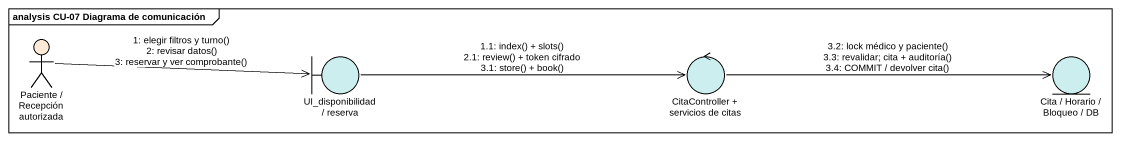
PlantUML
@startuml
mainframe analysis CU-07 Diagrama de comunicación
actor "Paciente / Recepción autorizada" as Paciente_Recepción #FFEAD7
boundary "UI_disponibilidad / reserva" as UI_disponibilidad_reserva #CCEEEE
control "CitaController + servicios de citas" as CitaController_servicios_de #CCEEEE
entity "Cita / Horario / Bloqueo / DB" as Cita_Horario_Bloqueo_DB #CCEEEE
Paciente_Recepción -right-> UI_disponibilidad_reserva : 1: elegir filtros y turno()\n2: revisar datos()\n3: reservar y ver comprobante()
UI_disponibilidad_reserva -right-> CitaController_servicios_de : 1.1: index() + slots()\n2.1: review() + token cifrado\n3.1: store() + book()
CitaController_servicios_de -right-> Cita_Horario_Bloqueo_DB : 3.2: lock médico y paciente()\n3.3: revalidar; cita + auditoría()\n3.4: COMMIT / devolver cita()
@enduml
